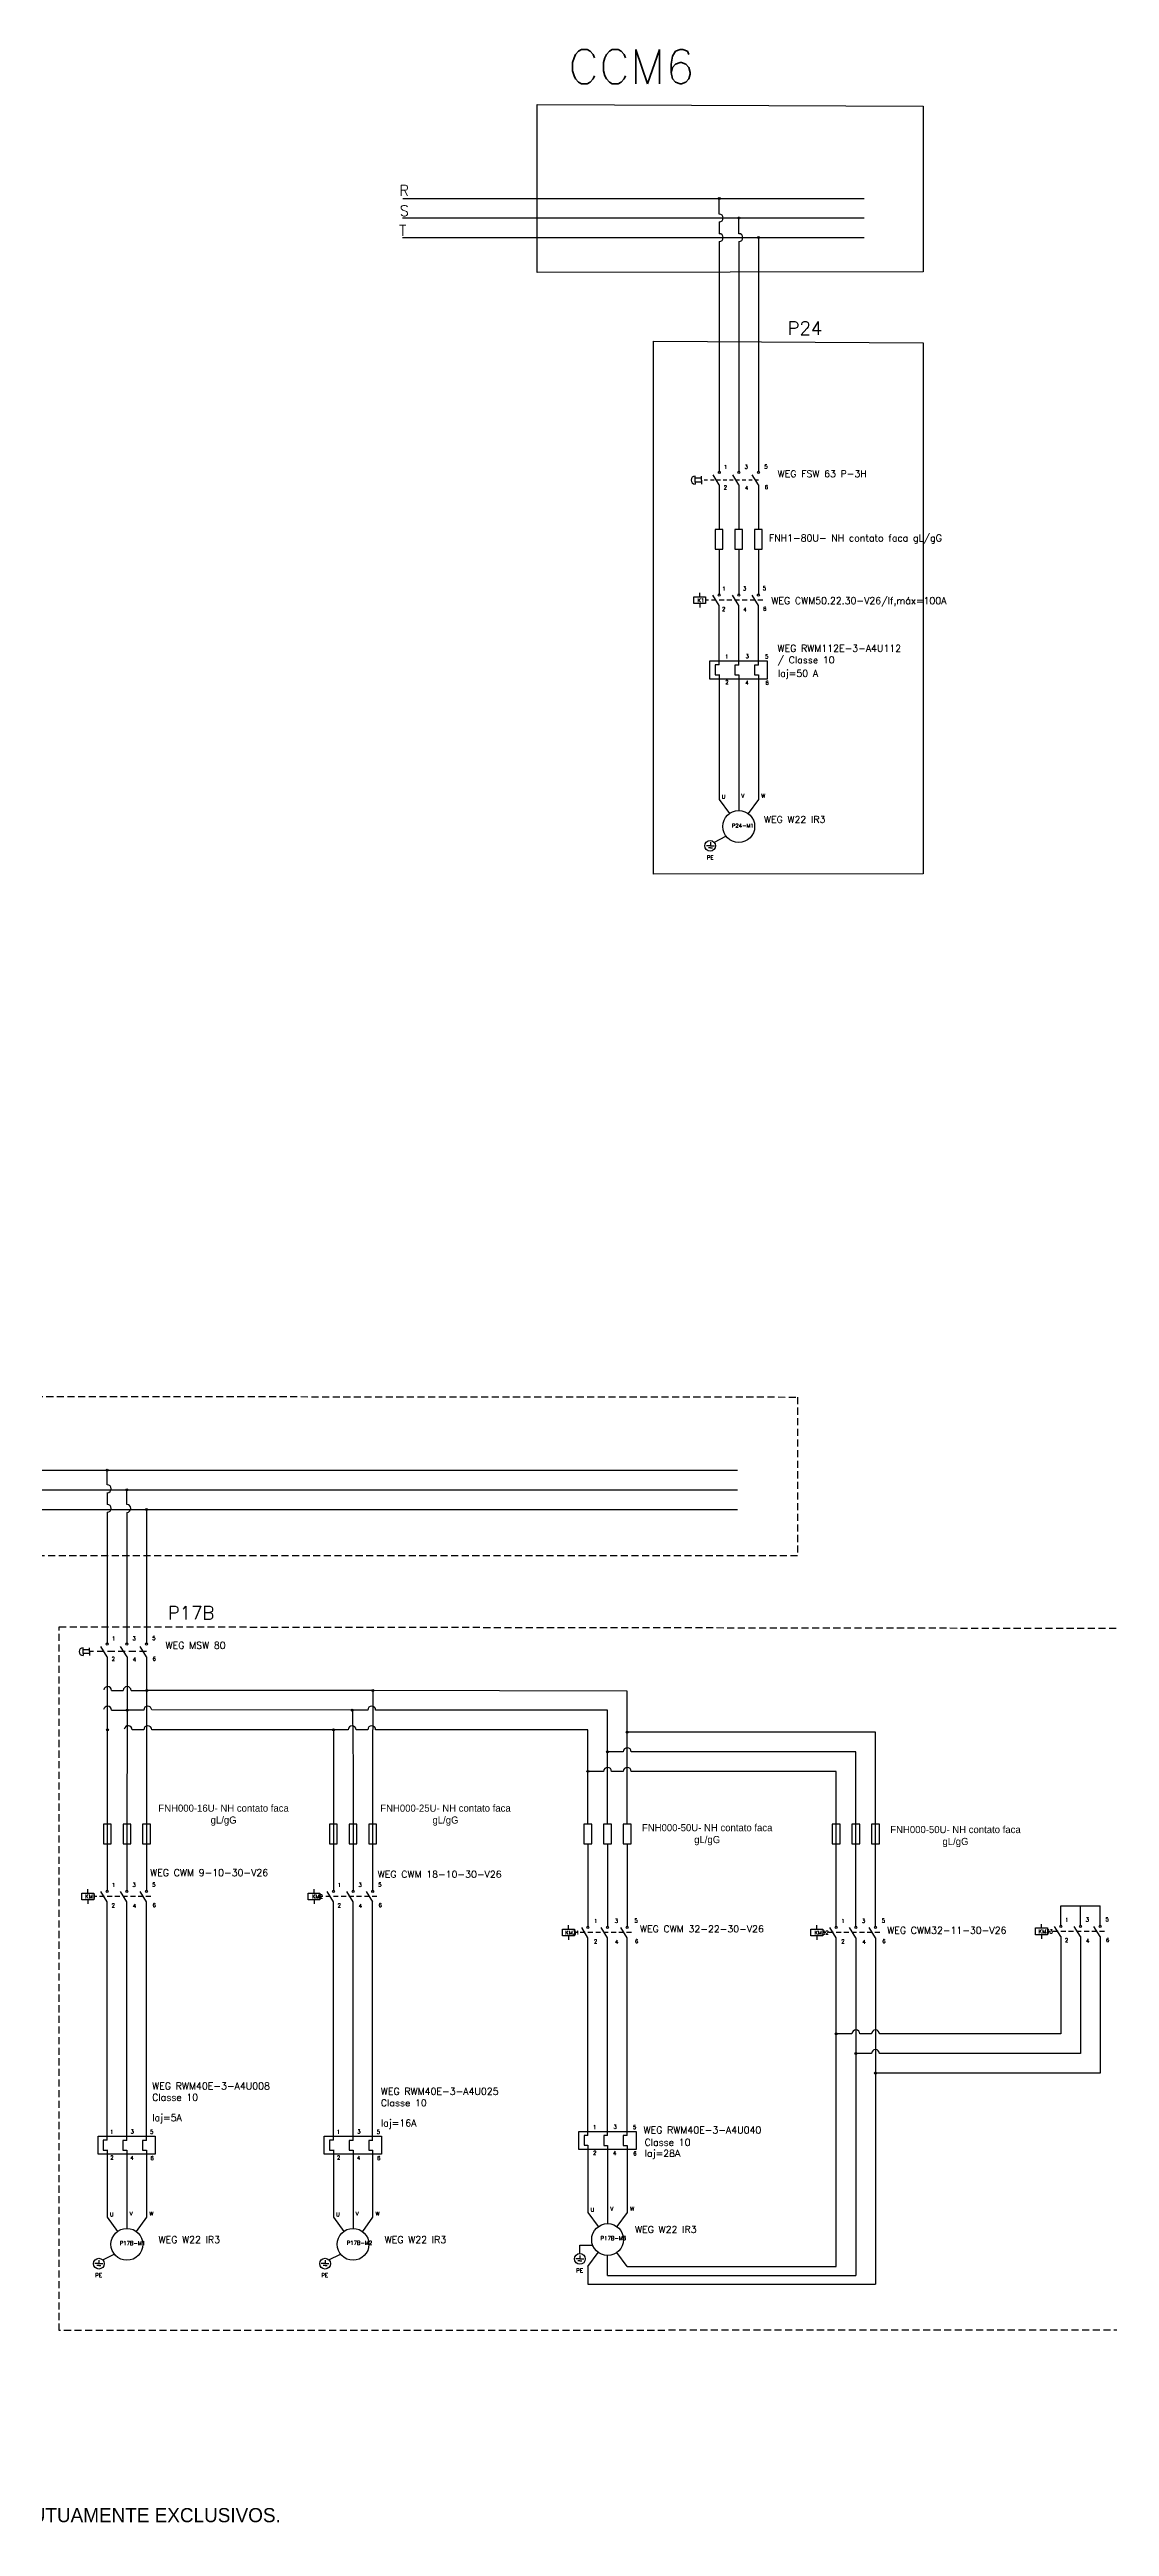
# Model space of a CAD drawing. Extents: x -646 to 641, y -554 to 322.
# Drawn here: x 50.4 to 87.9, y -78.2 to 9.4 of the extents above; entities that cross this region are included whole.
import ezdxf

# ---------------------------------------------------------------- set-up
doc = ezdxf.new("R2010")
doc.units = 0
doc.header["$MEASUREMENT"] = 0
doc.linetypes.add('DASHED2', pattern=[0.375, 0.25, -0.125])
doc.linetypes.add('HIDDEN', pattern=[0.375, 0.25, -0.125])
for name, color, linetype in [('_COTAS', 4, 'Continuous'), ('ELET_TRIFILAR_TEXTO', 4, 'Continuous'), ('VERMELHO', 1, 'Continuous')]:
    doc.layers.add(name, color=color, linetype=linetype)
doc.layers.add('ELET_TRIFILAR_DESENHO', color=5, linetype='Continuous', plot=False)
doc.layers.add('LEVEL_2', color=1, linetype='Continuous', lineweight=0)
doc.styles.add('ROMANS', font='romans')

# ---------------------------------------------------------------- blocks, each defined once
blk = doc.blocks.new('Contator')
at = {"layer": 'ELET_TRIFILAR_DESENHO', "linetype": 'Continuous'}
for p, q in [((150.05, 112), (150.05, 112.2)), ((150.05, 111.65), (150.05, 111.45)), ((151.04, 111.56), (150.72, 112.08)), ((150.99, 112.13), (151.09, 112.13)), ((152.04, 111.56), (151.72, 112.08)), ((151.99, 112.13), (152.09, 112.13)), ((153.04, 111.56), (152.72, 112.08)), ((152.99, 112.13), (153.09, 112.13))]:
    blk.add_line(p, q, dxfattribs=at)
at = {"layer": 'ELET_TRIFILAR_DESENHO', "linetype": 'DASHED2'}
blk.add_line((153.26, 111.82), (150.35, 111.82), dxfattribs=at)
at = {"layer": 'ELET_TRIFILAR_DESENHO', "linetype": 'Continuous'}
blk.add_lwpolyline([(149.75, 112), (150.35, 112), (150.35, 111.65), (149.75, 111.65)], close=True, dxfattribs=at)
for centre in [(151.04, 112.08), (152.04, 112.08), (153.04, 112.08)]:
    blk.add_circle(centre, 0.05, dxfattribs=at)
blk = doc.blocks.new('Rele Termico')
at = {"layer": 'ELET_TRIFILAR_DESENHO', "linetype": 'Continuous'}
for p, q in [((151.04, 108.82), (150.84, 108.82)), ((150.84, 108.82), (150.84, 108.32)), ((152.04, 108.81), (151.84, 108.81)), ((151.84, 108.81), (151.84, 108.31)), ((153.04, 108.81), (152.84, 108.81)), ((152.84, 108.81), (152.84, 108.31)), ((150.84, 108.32), (151.04, 108.32)), ((151.84, 108.31), (152.04, 108.31)), ((152.84, 108.31), (153.04, 108.31))]:
    blk.add_line(p, q, dxfattribs=at)
blk.add_lwpolyline([(150.57, 109.02), (153.49, 109.02), (153.49, 108.1), (150.57, 108.1)], close=True, dxfattribs=at)
blk = doc.blocks.new('Fusíveis')
at = {"layer": 'ELET_TRIFILAR_DESENHO', "linetype": 'Continuous'}
for p, q in [((143.68, 121.38), (143.48, 121.38)), ((143.48, 121.38), (143.48, 120.38)), ((143.88, 121.38), (143.68, 121.38)), ((143.88, 120.38), (143.88, 121.38)), ((144.68, 121.38), (144.48, 121.38)), ((144.48, 121.38), (144.48, 120.38)), ((144.88, 121.38), (144.68, 121.38)), ((144.88, 120.38), (144.88, 121.38)), ((145.68, 121.38), (145.48, 121.38)), ((145.48, 121.38), (145.48, 120.38)), ((145.88, 121.38), (145.68, 121.38)), ((145.88, 120.38), (145.88, 121.38)), ((143.48, 120.38), (143.88, 120.38)), ((144.48, 120.38), (144.88, 120.38)), ((145.48, 120.38), (145.88, 120.38))]:
    blk.add_line(p, q, dxfattribs=at)
blk = doc.blocks.new('Nome - Contatos')
at = {"layer": 'ELET_TRIFILAR_TEXTO', "linetype": 'Continuous', "char_height": 0.2, "attachment_point": 1, "style": 'ROMANS'}
for s, insert in [('1', (142.46, 124.18)), ('3', (143.51, 124.19)), ('5', (144.52, 124.2)), ('2', (142.45, 123.14)), ('4', (143.53, 123.11)), ('6', (144.54, 123.15))]:
    blk.add_mtext_dynamic_manual_height_columns(s, width=0.3117, gutter_width=1.9, heights=[0.262], dxfattribs=dict(at, insert=insert))
blk = doc.blocks.new('Nome - Termico')
at = {"layer": 'ELET_TRIFILAR_TEXTO', "linetype": 'Continuous', "char_height": 0.2, "attachment_point": 1, "style": 'ROMANS'}
for s, insert in [('1', (149.77, 110.74)), ('3', (150.82, 110.76)), ('5', (151.81, 110.74)), ('2', (149.78, 109.43)), ('4', (150.8, 109.41)), ('6', (151.83, 109.4))]:
    blk.add_mtext_dynamic_manual_height_columns(s, width=0.3117, gutter_width=1.9, heights=[0.262], dxfattribs=dict(at, insert=insert))

msp = doc.modelspace()

# ---------------------------------------------------------------- hatches: boundary and pattern name
at = {"layer": 'ELET_TRIFILAR_DESENHO', "linetype": 'Continuous'}
h = msp.add_hatch(color=256, dxfattribs=at)
h.dxf.hatch_style = 1
h.paths.add_polyline_path([(74.157, 4.13, 1), (74.087, 4.13, 1)])
h = msp.add_hatch(color=256, dxfattribs=at)
h.dxf.hatch_style = 1
h.paths.add_polyline_path([(74.851, 3.436, 1), (74.781, 3.436, 1)])
h = msp.add_hatch(color=256, dxfattribs=at)
h.dxf.hatch_style = 1
h.paths.add_polyline_path([(75.475, 2.743), (75.544, 2.743, 1)])
h.paths.add_polyline_path([(75.51, 2.743), (75.51, 2.708, 0.414214), (75.544, 2.743)])
h.paths.add_polyline_path([(75.51, 2.708), (75.51, 2.743), (75.475, 2.743, 0.414214)])
h = msp.add_hatch(color=256, dxfattribs=at)
h.dxf.hatch_style = 1
h.paths.add_polyline_path([(52.516, -40.819, 1), (52.447, -40.819, 1)])
h = msp.add_hatch(color=256, dxfattribs=at)
h.dxf.hatch_style = 1
h.paths.add_polyline_path([(53.21, -41.513, 1), (53.141, -41.513, 1)])
h = msp.add_hatch(color=256, dxfattribs=at)
h.dxf.hatch_style = 1
h.paths.add_polyline_path([(53.834, -42.21), (53.903, -42.21, 1)])
h.paths.add_polyline_path([(53.868, -42.21), (53.868, -42.244, 0.414214), (53.903, -42.21)])
h.paths.add_polyline_path([(53.868, -42.244), (53.868, -42.21), (53.834, -42.21, 0.414214)])
h = msp.add_hatch(color=256, dxfattribs=at)
h.dxf.hatch_style = 1
h.paths.add_polyline_path([(53.845, -48.604, -1), (53.914, -48.604, -1)])
h = msp.add_hatch(color=256, dxfattribs=at)
h.dxf.hatch_style = 1
h.paths.add_polyline_path([(61.902, -48.604, 1), (61.832, -48.604, 1)])
h = msp.add_hatch(color=256, dxfattribs=at)
h.dxf.hatch_style = 1
h.paths.add_polyline_path([(53.22, -49.297, 1), (53.151, -49.297, 1)])
h = msp.add_hatch(color=256, dxfattribs=at)
h.dxf.hatch_style = 1
h.paths.add_polyline_path([(61.173, -49.297, 1), (61.104, -49.297, 1)])
h = msp.add_hatch(color=256, dxfattribs=at)
h.dxf.hatch_style = 1
h.paths.add_polyline_path([(52.526, -49.991, 1), (52.457, -49.991, 1)])
h = msp.add_hatch(color=256, dxfattribs=at)
h.dxf.hatch_style = 1
h.paths.add_polyline_path([(60.514, -49.991, 1), (60.445, -49.991, 1)])
h = msp.add_hatch(color=256, dxfattribs=at)
h.dxf.hatch_style = 1
h.paths.add_polyline_path([(70.207, -50.77, 1), (70.137, -50.77, 1)])
h = msp.add_hatch(color=256, dxfattribs=at)
h.dxf.hatch_style = 1
h.paths.add_polyline_path([(70.9, -50.076, 1), (70.831, -50.076, 1)])
h = msp.add_hatch(color=256, dxfattribs=at)
h.dxf.hatch_style = 1
h.paths.add_polyline_path([(69.513, -51.463, 1), (69.444, -51.463, 1)])
h = msp.add_hatch(color=256, dxfattribs=at)
h.dxf.hatch_style = 1
h.paths.add_polyline_path([(78.292, -60.741, 1), (78.222, -60.741, 1)])
h = msp.add_hatch(color=256, dxfattribs=at)
h.dxf.hatch_style = 1
h.paths.add_polyline_path([(78.986, -61.438, 1), (78.916, -61.438, 1)])
h = msp.add_hatch(color=256, dxfattribs=at)
h.dxf.hatch_style = 1
h.paths.add_polyline_path([(79.679, -62.125, 1), (79.61, -62.125, 1)])

# ---------------------------------------------------------------- linework, layer by layer
for p, q in [((62.929, 4.13), (69.262, 4.13)), ((69.747, 4.13), (79.248, 4.13)), ((74.122, 3.575), (74.122, 4.13)), ((62.924, 3.436), (69.262, 3.436)), ((62.924, 2.743), (69.262, 2.743)), ((69.747, 3.436), (79.248, 3.436)), ((69.747, 2.743), (79.248, 2.743)), ((74.122, 3.297), (74.122, 2.881)), ((74.816, 2.881), (74.816, 3.436)), ((75.51, 2.743), (75.51, -1.664)), ((74.122, 2.604), (74.122, -1.664)), ((74.816, 2.604), (74.816, -1.664)), ((74.122, -1.664), (74.122, -5.522)), ((74.816, -1.664), (74.816, -5.522)), ((75.51, -1.664), (75.51, -5.522)), ((73.266, -5.758), (73.266, -5.689)), ((73.494, -5.758), (73.266, -5.758)), ((73.266, -5.897), (73.266, -5.758)), ((73.494, -5.897), (73.266, -5.897)), ((73.266, -5.897), (73.266, -5.966)), ((73.494, -5.827), (73.494, -5.689)), ((73.494, -5.827), (73.494, -5.966)), ((74.116, -5.998), (73.901, -5.647)), ((74.088, -5.524), (74.158, -5.524)), ((74.116, -5.998), (74.116, -7.567)), ((74.81, -5.998), (74.595, -5.647)), ((74.781, -5.524), (74.851, -5.524)), ((74.81, -5.998), (74.81, -7.567)), ((75.504, -5.998), (75.289, -5.647)), ((75.475, -5.524), (75.545, -5.524)), ((75.504, -5.998), (75.503, -7.567)), ((74.116, -8.261), (74.116, -9.859)), ((74.81, -8.261), (74.809, -9.859)), ((75.503, -8.261), (75.503, -9.859)), ((74.809, -12.364), (74.809, -10.255)), ((75.503, -12.364), (75.503, -10.255)), ((74.116, -12.703), (74.116, -16.305)), ((74.809, -12.711), (74.809, -16.697)), ((75.503, -12.711), (75.503, -16.305)), ((74.116, -16.305), (74.116, -17.115)), ((75.503, -16.305), (75.503, -17.115)), ((74.116, -17.115), (74.479, -17.615)), ((74.809, -16.697), (74.809, -17.507)), ((75.503, -17.115), (75.14, -17.615)), ((73.811, -18.753), (73.671, -18.753)), ((73.811, -18.818), (73.741, -18.818)), ((73.811, -18.629), (73.811, -18.753)), ((73.811, -18.753), (73.95, -18.753)), ((73.811, -18.818), (73.88, -18.818)), ((73.95, -18.624), (74.355, -18.416)), ((1.081, -40.819), (74.762, -40.819)), ((52.482, -41.336), (52.482, -40.819)), ((1.081, -41.513), (74.762, -41.513)), ((52.482, -41.613), (52.482, -42.03)), ((53.175, -42.032), (53.174, -41.513)), ((1.081, -42.207), (74.762, -42.207)), ((52.482, -42.307), (52.482, -46.928)), ((53.175, -42.309), (53.175, -46.928)), ((53.869, -42.207), (53.869, -46.928)), ((52.482, -47.413), (52.26, -47.051)), ((52.447, -46.928), (52.517, -46.928)), ((53.18, -47.421), (52.954, -47.051)), ((53.14, -46.928), (53.21, -46.928)), ((53.869, -47.413), (53.647, -47.051)), ((53.834, -46.928), (53.904, -46.928)), ((52.482, -47.413), (52.482, -55.674)), ((53.18, -47.421), (53.175, -55.674)), ((53.869, -47.413), (53.869, -55.674)), ((61.867, -48.604), (61.865, -51.378)), ((61.148, -49.297), (61.172, -51.378)), ((60.48, -49.991), (60.478, -51.378)), ((60.478, -51.378), (60.478, -55.674)), ((61.172, -51.378), (61.172, -55.674)), ((61.865, -51.378), (61.865, -55.674)), ((69.479, -54.021), (69.478, -56.947)), ((70.172, -54.021), (70.172, -56.947)), ((70.866, -54.021), (70.866, -56.947)), ((53.175, -64.505), (53.175, -56.07)), ((53.869, -64.505), (53.869, -56.07)), ((61.172, -64.505), (61.172, -56.07)), ((61.865, -64.505), (61.865, -56.07)), ((70.172, -64.337), (70.172, -57.343)), ((70.866, -64.337), (70.866, -57.343)), ((69.478, -64.676), (69.478, -66.245)), ((70.172, -64.684), (70.172, -66.637)), ((70.866, -64.684), (70.866, -66.245)), ((52.482, -64.844), (52.482, -66.413)), ((53.175, -64.852), (53.175, -66.806)), ((53.869, -64.852), (53.869, -66.413)), ((60.478, -64.844), (60.478, -66.413)), ((61.172, -64.852), (61.172, -66.806)), ((61.865, -64.852), (61.865, -66.413)), ((52.482, -66.413), (52.482, -67.223)), ((53.869, -66.413), (53.869, -67.223)), ((60.478, -66.413), (60.478, -67.223)), ((61.865, -66.413), (61.865, -67.223)), ((69.478, -66.245), (69.478, -67.055)), ((70.866, -66.245), (70.866, -67.055)), ((52.482, -67.223), (52.845, -67.723)), ((53.175, -66.806), (53.175, -67.616)), ((53.869, -67.223), (53.506, -67.723)), ((60.478, -67.223), (60.841, -67.723)), ((61.172, -66.806), (61.172, -67.616)), ((61.865, -67.223), (61.502, -67.723)), ((69.478, -67.055), (69.841, -67.555)), ((70.172, -66.637), (70.172, -67.447)), ((70.866, -67.055), (70.503, -67.555)), ((52.186, -68.862), (52.047, -68.862)), ((52.186, -68.927), (52.116, -68.927)), ((52.186, -68.737), (52.186, -68.862)), ((52.186, -68.862), (52.326, -68.862)), ((52.186, -68.927), (52.256, -68.927)), ((52.326, -68.732), (52.731, -68.525)), ((60.182, -68.862), (60.042, -68.862)), ((60.182, -68.927), (60.112, -68.927)), ((60.182, -68.737), (60.182, -68.862)), ((60.182, -68.862), (60.321, -68.862)), ((60.182, -68.927), (60.252, -68.927)), ((60.321, -68.732), (60.726, -68.525)), ((69.193, -68.693), (69.053, -68.693)), ((69.193, -68.758), (69.123, -68.758)), ((69.193, -68.569), (69.193, -68.693)), ((69.193, -68.693), (69.332, -68.693)), ((69.193, -68.758), (69.263, -68.758)), ((69.478, -68.966), (69.841, -68.466)), ((70.172, -69.278), (70.172, -68.574)), ((70.866, -68.966), (70.503, -68.466))]:
    msp.add_line(p, q, dxfattribs=at)
at = {"layer": 'ELET_TRIFILAR_DESENHO'}
for p, q in [((69.262, 4.13), (69.747, 4.13)), ((69.262, 3.436), (69.747, 3.436)), ((69.262, 2.743), (69.747, 2.743)), ((70.866, -53.327), (70.866, -48.626)), ((70.172, -53.327), (70.172, -49.297)), ((69.478, -53.327), (69.478, -49.991)), ((69.193, -68.503), (69.193, -68.203)), ((69.193, -68.203), (69.643, -68.203))]:
    msp.add_line(p, q, dxfattribs=at)
at = {"layer": 'ELET_TRIFILAR_DESENHO', "linetype": 'DASHED2', "ltscale": 0.5}
msp.add_line((75.51, -5.827), (73.494, -5.827), dxfattribs=at)
at = {"layer": 'ELET_TRIFILAR_DESENHO', "color": 254, "linetype": 'Continuous', "true_color": 0xcecce6}
for p, q in [((51.625, -47.163), (51.625, -47.093)), ((51.853, -47.163), (51.625, -47.163)), ((51.625, -47.301), (51.625, -47.163)), ((51.853, -47.232), (51.853, -47.093)), ((51.853, -47.232), (51.853, -47.371)), ((51.853, -47.301), (51.625, -47.301)), ((51.625, -47.301), (51.625, -47.371))]:
    msp.add_line(p, q, dxfattribs=at)
at = {"layer": 'ELET_TRIFILAR_DESENHO', "color": 254, "linetype": 'DASHED2', "true_color": 0xcecce6}
msp.add_line((53.869, -47.232), (51.853, -47.232), dxfattribs=at)
at = {"layer": 'ELET_TRIFILAR_DESENHO'}
for points in [[(67.686, 7.446), (81.325, 7.385), (81.325, 1.528), (67.686, 1.506)], [(71.79, -0.914), (81.325, -0.974), (81.325, -19.738), (71.79, -19.759)]]:
    msp.add_lwpolyline(points, close=True, dxfattribs=at)
at = {"layer": 'ELET_TRIFILAR_DESENHO', "linetype": 'Continuous'}
for points in [[(74.116, -12.356), (74.116, -10.255)], [(52.631, -48.604), (53.047, -48.604)], [(53.324, -48.604), (53.879, -48.604)], [(61.84, -48.604), (53.874, -48.604)], [(70.866, -48.626), (61.832, -48.604)], [(52.631, -49.298), (53.185, -49.298)], [(53.775, -49.297), (53.22, -49.297)], [(61.148, -49.297), (54.052, -49.29)], [(61.694, -49.297), (61.139, -49.297)], [(70.172, -49.297), (61.971, -49.297)], [(53.775, -49.991), (53.359, -49.991)], [(60.446, -49.991), (60.446, -49.991), (54.053, -49.991)], [(61, -49.991), (60.445, -49.991)], [(61.694, -49.991), (61.278, -49.991)], [(69.478, -49.991), (69.478, -49.991), (61.971, -49.991)], [(70.727, -50.77), (70.172, -50.77)], [(79.645, -50.076), (70.866, -50.076)], [(78.951, -50.771), (71.005, -50.77)], [(78.951, -56.947), (78.952, -50.771)], [(79.645, -56.947), (79.645, -50.076)], [(70.033, -51.463), (69.478, -51.463)], [(70.727, -51.463), (70.311, -51.463)], [(78.257, -56.947), (78.257, -51.463), (71.005, -51.463)], [(52.482, -64.497), (52.482, -56.07)], [(60.478, -64.497), (60.478, -56.07)], [(86.2, -56.905), (86.2, -56.211), (87.588, -56.211)], [(86.894, -56.905), (86.894, -56.211)], [(87.588, -56.905), (87.588, -56.211)], [(69.478, -64.329), (69.478, -57.343)], [(70.866, -68.966), (78.257, -68.966), (78.257, -57.343)], [(78.951, -57.343), (78.951, -69.278)], [(79.645, -57.343), (79.645, -69.591)], [(86.2, -57.301), (86.199, -60.741)], [(86.894, -57.301), (86.895, -61.438)], [(87.588, -57.301), (87.589, -62.125)], [(78.812, -60.741), (78.257, -60.741)], [(79.506, -60.741), (79.09, -60.741)], [(86.202, -60.741), (79.783, -60.741)], [(79.506, -61.438), (78.951, -61.438)], [(87.589, -62.125), (79.645, -62.125)], [(86.895, -61.438), (79.783, -61.438)], [(69.478, -68.966), (69.478, -69.591), (79.645, -69.591)], [(70.172, -69.278), (78.951, -69.278)]]:
    msp.add_lwpolyline(points, dxfattribs=at)
at = {"layer": 'ELET_TRIFILAR_DESENHO', "linetype": 'HIDDEN'}
for points in [[(-9.298, -38.173), (76.889, -38.233), (76.889, -43.842), (-9.298, -43.864)], [(50.778, -46.352), (93.2, -46.412), (93.2, -71.208), (50.778, -71.23)]]:
    msp.add_lwpolyline(points, close=True, dxfattribs=at)
at = {"layer": 'ELET_TRIFILAR_DESENHO', "linetype": 'Continuous'}
for centre, radius in [((74.122, 4.13), 0.0347), ((74.816, 3.436), 0.0347), ((75.51, 2.743), 0.0347), ((74.123, -5.558), 0.0347), ((74.816, -5.558), 0.0347), ((75.51, -5.558), 0.0347), ((74.809, -18.07), 0.563), ((73.797, -18.753), 0.19), ((52.482, -40.819), 0.0347), ((53.175, -41.513), 0.0347), ((53.868, -42.21), 0.0347), ((52.482, -46.963), 0.0347), ((53.175, -46.963), 0.0347), ((53.869, -46.963), 0.0347), ((53.879, -48.604), 0.0347), ((61.867, -48.604), 0.0347), ((53.185, -49.297), 0.0347), ((61.139, -49.297), 0.0347), ((52.492, -49.991), 0.0347), ((60.48, -49.991), 0.0347), ((70.172, -50.77), 0.0347), ((70.866, -50.076), 0.0347), ((69.478, -51.463), 0.0347), ((78.257, -60.741), 0.0347), ((78.951, -61.438), 0.0347), ((79.645, -62.125), 0.0347), ((53.175, -68.179), 0.563), ((61.172, -68.179), 0.563), ((70.172, -68.011), 0.563), ((52.186, -68.862), 0.19), ((60.182, -68.862), 0.19), ((69.193, -68.693), 0.19)]:
    msp.add_circle(centre, radius, dxfattribs=at)
for centre, radius, start, end in [((74.122, 3.436), 0.139, 270, 90), ((74.122, 2.743), 0.139, 270, 90), ((74.816, 2.743), 0.139, 270, 90), ((73.266, -5.827), 0.139, 90, 270), ((52.482, -41.475), 0.139, 270, 90), ((52.482, -42.168), 0.139, 270, 90), ((53.175, -42.171), 0.139, 270, 90), ((52.492, -48.604), 0.139, 0, 171.11359), ((53.185, -48.604), 0.139, 0, 180), ((52.49, -49.299), 0.14, 0.52889, 170.66107), ((53.22, -49.991), 0.139, 0, 171.11359), ((53.914, -49.297), 0.139, 3.1872, 180), ((53.914, -49.991), 0.139, 0, 180), ((61.139, -49.991), 0.139, 0, 180), ((61.832, -49.297), 0.139, 0, 180), ((61.832, -49.991), 0.139, 0, 180), ((70.866, -50.77), 0.139, 0, 180), ((70.172, -51.463), 0.139, 0, 180), ((70.866, -51.463), 0.139, 0, 180), ((78.951, -60.741), 0.139, 0, 180), ((79.645, -60.741), 0.139, 0, 180), ((79.645, -61.438), 0.139, 0, 180)]:
    msp.add_arc(centre, radius, start, end, dxfattribs=at)
at = {"layer": 'ELET_TRIFILAR_DESENHO', "color": 254, "linetype": 'Continuous', "true_color": 0xcecce6}
msp.add_arc((51.625, -47.232), 0.139, 90, 270, dxfattribs=at)

# ---------------------------------------------------------------- block references
at = {"layer": '_COTAS', "linetype": 'Continuous', "xscale": 0.6937052159222342, "yscale": 0.6937052159222342, "zscale": 0.6937052159222342}
for name, p in [('Nome - Contatos', (-24.541, -91.438)), ('Nome - Contatos', (-24.598, -95.739)), ('Nome - Termico', (-29.573, -88.816)), ('Nome - Contatos', (-46.182, -132.843)), ('Nome - Contatos', (-46.182, -141.554)), ('Nome - Contatos', (-38.193, -141.554)), ('Nome - Contatos', (-29.132, -142.827)), ('Nome - Contatos', (-20.388, -142.827)), ('Nome - Contatos', (-12.479, -142.784)), ('Nome - Termico', (-51.318, -140.957)), ('Nome - Termico', (-43.303, -140.957)), ('Nome - Termico', (-34.245, -140.789))]:
    msp.add_blockref(name, p, dxfattribs=at)
at = {"layer": 'ELET_TRIFILAR_DESENHO', "linetype": 'Continuous', "xscale": 0.6937052159222342, "yscale": 0.6937052159222342, "zscale": 0.6937052159222342}
for name, p in [('Fusíveis', (-47.188, -137.531)), ('Fusíveis', (-39.196, -137.531)), ('Fusíveis', (-30.196, -137.531)), ('Contator', (-52.296, -133.461)), ('Contator', (-44.299, -133.461)), ('Contator', (-18.577, -134.692)), ('Contator', (-35.299, -134.734)), ('Contator', (-26.52, -134.734)), ('Rele Termico', (-52.296, -139.988)), ('Rele Termico', (-44.299, -139.988)), ('Rele Termico', (-35.299, -139.82))]:
    msp.add_blockref(name, p, dxfattribs=at)
at = {"layer": 'LEVEL_2', "linetype": 'Continuous', "xscale": 0.6937052159222342, "yscale": 0.6937052159222342, "zscale": 0.6937052159222342}
for name, p in [('Fusíveis', (-25.558, -91.771)), ('Contator', (-30.662, -87.646)), ('Rele Termico', (-30.662, -87.847))]:
    msp.add_blockref(name, p, dxfattribs=at)
at = {"layer": 'VERMELHO', "linetype": 'Continuous', "xscale": 0.6937052159222342, "yscale": 0.6937052159222342, "zscale": 0.6937052159222342}
msp.add_blockref('Fusíveis', (-21.417, -137.531), dxfattribs=at)

# ---------------------------------------------------------------- texts
at = {"layer": 'ELET_TRIFILAR_TEXTO', "style": 'ROMANS'}
for s, height, p in [('CCM6', 1.214, (68.778, 8.176)), ('P24', 0.4686, (76.535, -0.696)), ('WEG FSW 63 P-3H', 0.2428, (76.185, -5.726)), ('FNH1-80U- NH contato faca gL/gG ', 0.2428, (75.874, -7.992)), ('WEG CWM50.22.30-V26/If,máx=100A', 0.2428, (75.963, -10.213)), ('Iaj=50 A ', 0.2428, (76.191, -12.775)), ('WEG W22 IR3', 0.2428, (75.7, -17.943)), ('P17B', 0.4686, (54.62, -46.098)), ('WEG MSW 80 ', 0.2428, (54.544, -47.131)), ('WEG CWM 9-10-30-V26', 0.2428, (53.998, -55.167)), ('WEG CWM 18-10-30-V26', 0.2428, (62.044, -55.22)), ('WEG CWM 32-22-30-V26', 0.2428, (71.317, -57.152)), ('WEG CWM32-11-30-V26', 0.2428, (80.059, -57.205)), ('Iaj=5A', 0.2428, (54.07, -63.821)), ('Iaj=16A    ', 0.2428, (62.155, -64.014)), ('WEG RWM40E-3-A4U040     ', 0.2428, (71.444, -64.262)), ('Iaj=28A', 0.2428, (71.484, -65.081)), ('WEG W22 IR3', 0.2428, (54.295, -68.137)), ('WEG W22 IR3', 0.2428, (62.291, -68.137)), ('WEG W22 IR3', 0.2428, (71.143, -67.775))]:
    msp.add_text(s, height=height, dxfattribs=at).set_placement(p)
at = {"layer": 'ELET_TRIFILAR_TEXTO', "color": 1}
msp.add_text('P17A/B: M3 t=7s (t0=0); M2 t=3s (t0=4s); M1 t=2s (t0=5s).INTERTRAVAMENTO CONJUNTO: FALHA EM QUALQUER RAMAL DESLIGA TODOS; A/B MUTUAMENTE EXCLUSIVOS.', height=0.5, dxfattribs=at).set_placement((4, -78))
at = {"layer": 'ELET_TRIFILAR_TEXTO', "linetype": 'Continuous', "attachment_point": 1, "style": 'ROMANS'}
for s, width, heights, insert, char_height in [('R', 0.3931, [0.33], (62.811, 4.596), 0.378), ('S', 0.3931, [0.33], (62.823, 3.879), 0.378), ('T', 0.3931, [0.33], (62.799, 3.178), 0.378), ('K1', 0.3931, [0.33], (73.347, -10.006), 0.1387), ('U', 0.3931, [0.33], (74.209, -16.945), 0.139), ('V', 0.3931, [0.33], (74.903, -16.916), 0.139), ('W', 0.3931, [0.33], (75.606, -16.916), 0.139), ('P24-M1', 1.14165, [0.484], (74.563, -17.972), 0.1387), ('PE', 0.3931, [0.33], (73.683, -19.095), 0.1387), ('KM1', 0.3931, [0.33], (51.701, -55.82), 0.1387), ('KM2', 0.3931, [0.33], (59.723, -55.816), 0.1387), ('KM31', 0.3931, [0.33], (68.673, -57.094), 0.1387), ('KM32', 0.3931, [0.33], (77.484, -57.094), 0.1387), ('KM33', 0.3931, [0.33], (85.41, -57.052), 0.1387), ('U', 0.3931, [0.33], (52.575, -67.054), 0.139), ('V', 0.3931, [0.33], (53.268, -67.025), 0.139), ('W', 0.3931, [0.33], (53.972, -67.025), 0.139), ('U', 0.3931, [0.33], (60.571, -67.054), 0.139), ('V', 0.3931, [0.33], (61.265, -67.025), 0.139), ('W', 0.3931, [0.33], (61.968, -67.025), 0.139), ('U', 0.3931, [0.33], (69.572, -66.885), 0.139), ('V', 0.3931, [0.33], (70.265, -66.857), 0.139), ('W', 0.3931, [0.33], (70.969, -66.857), 0.139), ('P17B-M1', 0.44527, [0.484], (52.922, -68.066), 0.1387), ('P17B-M2', 0.44527, [0.484], (60.948, -68.058), 0.1387), ('P17B-M3', 0.44527, [0.484], (69.925, -67.891), 0.1387), ('PE', 0.3931, [0.33], (69.065, -69.035), 0.1387), ('PE', 0.3931, [0.33], (52.058, -69.204), 0.1387), ('PE', 0.3931, [0.33], (60.054, -69.204), 0.1387)]:
    msp.add_mtext_dynamic_manual_height_columns(s, width=width, gutter_width=2.398, heights=heights, dxfattribs=dict(at, insert=insert, char_height=char_height))
at = {"layer": 'ELET_TRIFILAR_TEXTO', "linetype": 'Continuous', "char_height": 0.2428, "attachment_point": 1, "style": 'ROMANS'}
for s, insert, width in [('WEG RWM112E-3-A4U112 / Classe 10', (76.18, -11.655), 4.87602), ('\\pxt6;WEG RWM40E-3-A4U008 Classe 10    ', (54.07, -62.46), 5.22447), ('WEG RWM40E-3-A4U025 Classe 10    ', (62.155, -62.653), 5.22447), ('Classe 10     ', (71.481, -64.451), 4.85484)]:
    msp.add_mtext(s, dxfattribs=dict(at, insert=insert, width=width))
at = {"layer": 'ELET_TRIFILAR_TEXTO', "char_height": 0.25226, "width": 4.77442, "attachment_point": 1}
for s, insert in [('\\pxqc;FNH000-16U- NH contato faca gL/gG', (54.208, -52.637)), ('\\pxqc;FNH000-25U- NH contato faca gL/gG', (62.053, -52.637)), ('\\pxqc;FNH000-50U- NH contato faca gL/gG', (71.306, -53.327)), ('\\pxqc;FNH000-50U- NH contato faca gL/gG', (80.085, -53.394))]:
    msp.add_mtext(s, dxfattribs=dict(at, insert=insert))

doc.saveas('drawing.dxf')
